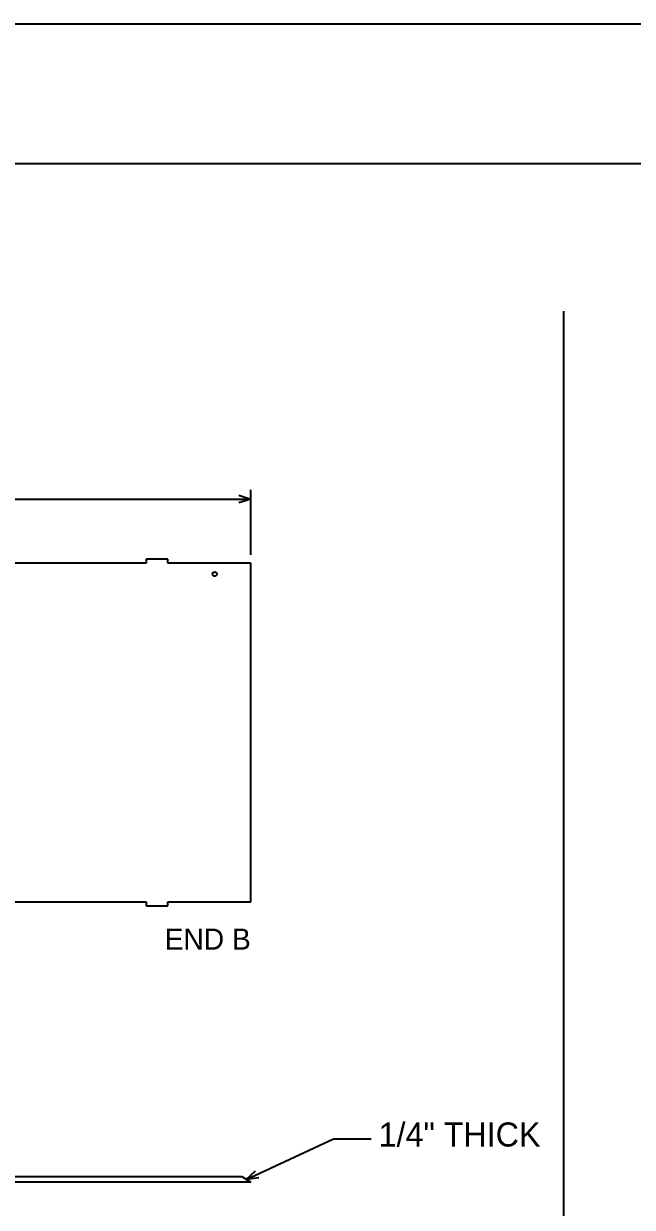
# Model space of a CAD drawing. Header units: inches. Extents: x 2 to 168, y 2 to 108.
# Drawn here: x 107.6 to 135.7, y 53 to 107.6 of the extents above; entities that cross this region are included whole.
import ezdxf
from ezdxf.enums import TextEntityAlignment as Align

# ---------------------------------------------------------------- set-up
doc = ezdxf.new("R2010")
doc.units = ezdxf.units.IN
doc.header["$MEASUREMENT"] = 0

msp = doc.modelspace()

# ---------------------------------------------------------------- linework, layer by layer
at = {"layer": 'ANNOTATION'}
for p, q in [((117.514, 85.882), (118.07, 85.708)), ((118.07, 83.139), (118.07, 86.125)), ((19.43, 85.708), (118.07, 85.708)), ((118.07, 85.708), (117.514, 85.535)), ((117.865, 54.319), (121.889, 56.181)), ((121.889, 56.181), (123.625, 56.181)), ((117.865, 54.319), (118.296, 54.71)), ((118.442, 54.395), (117.865, 54.319))]:
    msp.add_line(p, q, dxfattribs=at)
at = {"layer": 'OUTLINE'}
for p, q in [((2.361, 107.639), (167.639, 107.639)), ((2.361, 101.181), (167.639, 101.181)), ((132.5, 94.375), (132.5, 9.306)), ((113.242, 82.743), (101.354, 82.743)), ((114.242, 82.931), (113.242, 82.931)), ((113.242, 82.931), (113.242, 82.743)), ((114.242, 82.743), (114.242, 82.931)), ((118.07, 82.743), (114.242, 82.743)), ((118.07, 67.118), (118.07, 82.743)), ((101.354, 67.118), (113.242, 67.118)), ((113.242, 67.118), (113.242, 66.931)), ((113.242, 66.931), (114.242, 66.931)), ((114.242, 66.931), (114.242, 67.118)), ((114.242, 67.118), (118.07, 67.118)), ((19.43, 54.444), (117.66, 54.444)), ((118.07, 54.194), (19.43, 54.194)), ((117.66, 54.444), (118.07, 54.194))]:
    msp.add_line(p, q, dxfattribs=at)
msp.add_circle((116.409, 82.243), 0.1, dxfattribs=at)

# ---------------------------------------------------------------- texts
at = {"layer": 'ANNOTATION'}
msp.add_text('END B', height=0.9722, dxfattribs=at).set_placement((118.07, 64.917), align=Align.RIGHT)
msp.add_text('1/4" THICK', height=1.1111, dxfattribs=at).set_placement((123.973, 55.833))

doc.saveas('drawing.dxf')
